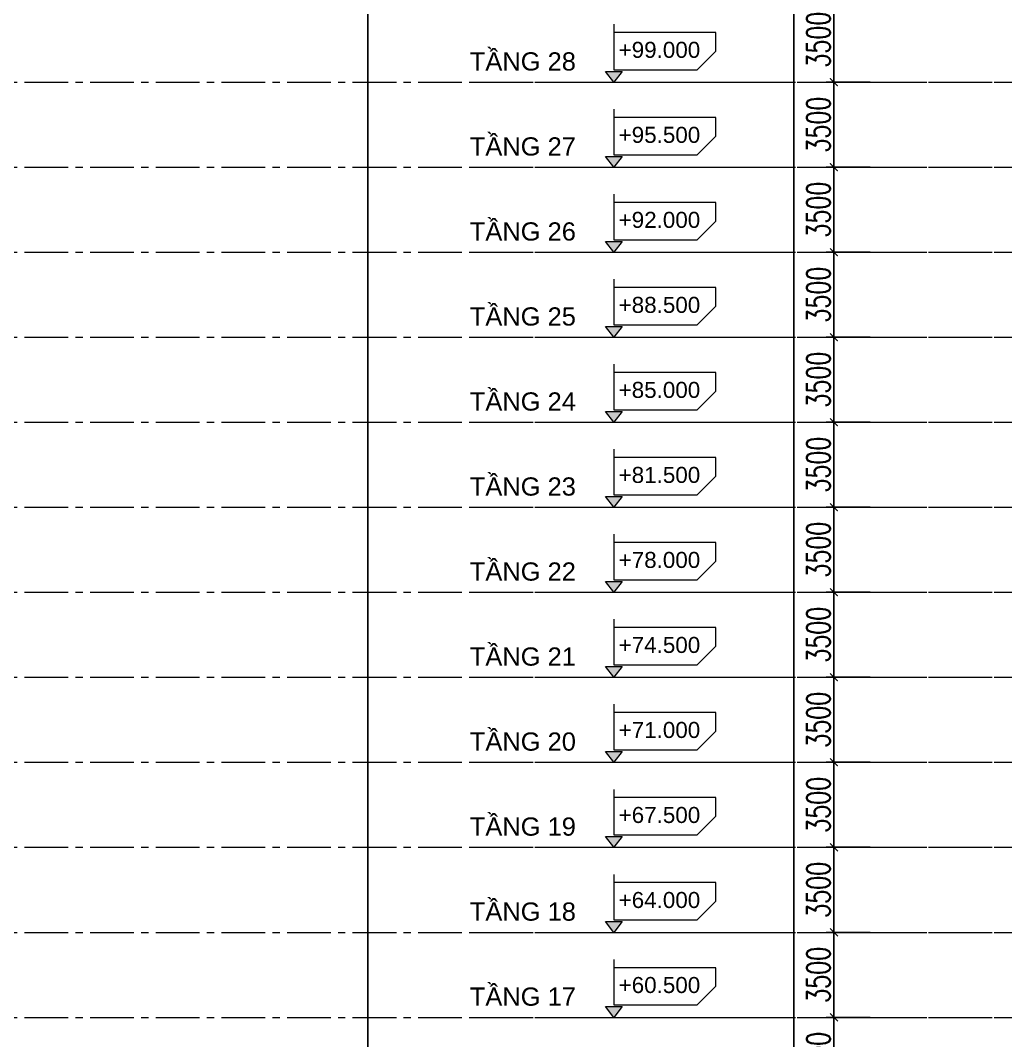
# Model space of a CAD drawing. Header units: millimetres. Extents: x 573003 to 1294762, y -9906 to 413061.
# Drawn here: x 1216587 to 1257131, y 74019 to 116019 of the extents above; entities that cross this region are included whole.
import ezdxf
from ezdxf.xclip import XClip

# ---------------------------------------------------------------- set-up
doc = ezdxf.new("R2010")
doc.units = ezdxf.units.MM
doc.header["$MEASUREMENT"] = 0
doc.linetypes.add('IMPORT-CE', pattern=[135, 90, -15, 15, -15])
doc.layers.get('DEFPOINTS').update_dxf_attribs({"color": 5, "lineweight": 0})
doc.layers.add('A-WALL-PATT', color=251, linetype='Continuous')
for name, color, linetype, lineweight in [('KT-Chu viet', 255, 'Continuous', 20), ('KT-Kich thuoc', 159, 'Continuous', 18), ('KT-Net truc', 18, 'Continuous', 15), ('TEXT', 7, 'Continuous', 20)]:
    doc.layers.add(name, color=color, linetype=linetype, lineweight=lineweight)
doc.styles.add('Arial', font='arial.ttf')
doc.styles.add('DIM', font='vnsimli.shx', dxfattribs={"width": 0.7})
doc.styles.add('font unicode ccu', font='arial.ttf')
doc.dimstyles.new('CCU  KT1-320 A1', dxfattribs={"dimscale": 320, "dimtxt": 3, "dimasz": 1, "dimexe": 1, "dimexo": 0, "dimgap": 0.5, "dimtad": 1, "dimdec": 0, "dimdsep": 46, "dimtxsty": 'DIM', "dimblk1": 'ARCHTICK', "dimblk2": 'ARCHTICK', "dimsah": 1, "dimcen": 0, "dimdle": 1, "dimclrd": 256, "dimclre": 256, "dimclrt": 31, "dimadec": 0, "dimazin": 0, "dimtfac": 1, "dimtdec": 0, "dimtix": 1, "dimtmove": 1, "dimatfit": 3, "dimldrblk": 'DOT', "dimfxl": 8, "dimtolj": 1, "dimarcsym": 0})

# ---------------------------------------------------------------- blocks, each defined once
blk = doc.blocks.new('A$C61654A8E')
blk.add_hatch(color=256).paths.add_polyline_path([(-137, 178), (0, 0), (137, 178)])
blk.add_line((-341, 0), (341, 0))
for points in [[(0, 956), (0, 819)], [(-137, 178), (137, 178), (0, 0), (-137, 178)]]:
    blk.add_lwpolyline(points)
blk.add_lwpolyline([(1678, 512), (1678, 819), (0, 819), (0, 205), (1371, 205)], close=True)
blk = doc.blocks.new('coscaodotudong')
at = {"xscale": 0.8324273823791946, "yscale": 0.8324273823791946, "zscale": 0.8324273823791946}
blk.add_blockref('A$C61654A8E', (0, 0), dxfattribs=at)
at = {"layer": 'KT-Chu viet', "style": 'font unicode ccu'}
blk.add_attdef('%%P0.000', (64, 334), '', height=220, dxfattribs=at)
blk = doc.blocks.new('Levels')
at = {"layer": 'KT-Kich thuoc'}
for p, q in [((-9998.9, 99000, 0), (-7793.2, 99000, 0)), ((-9998.9, 95500, 0), (-7793.2, 95500, 0)), ((-9998.9, 92000, 0), (-7793.2, 92000, 0)), ((-9998.9, 88500, 0), (-7793.2, 88500, 0)), ((-9998.9, 85000, 0), (-7793.2, 85000, 0)), ((-9998.9, 81500, 0), (-7793.2, 81500, 0)), ((-9998.9, 78000, 0), (-7793.2, 78000, 0)), ((-9998.9, 74500, 0), (-7793.2, 74500, 0)), ((-9998.9, 71000, 0), (-7793.2, 71000, 0)), ((-9998.9, 67500, 0), (-7793.2, 67500, 0)), ((-9998.9, 64000, 0), (-7793.2, 64000, 0)), ((-9998.9, 60500, 0), (-7793.2, 60500, 0))]:
    blk.add_line(p, q, dxfattribs=at)
at = {"layer": 'KT-Net truc', "linetype": 'IMPORT-CE', "ltscale": 20, "elevation": 0}
for points in [[(-7437.9, 99000), (6189, 99000)], [(-7437.9, 95500), (6189, 95500)], [(-7437.9, 92000), (6189, 92000)], [(-7437.9, 88500), (6189, 88500)], [(-7437.9, 85000), (6189, 85000)], [(-7437.9, 81500), (6189, 81500)], [(-7437.9, 78000), (6189, 78000)], [(-7437.9, 74500), (6189, 74500)], [(-7437.9, 71000), (6189, 71000)], [(-7437.9, 67500), (6189, 67500)], [(-7437.9, 64000), (6189, 64000)], [(-7437.9, 60500), (6189, 60500)]]:
    blk.add_lwpolyline(points, dxfattribs=at)
at = {"layer": 'KT-Chu viet', "xscale": 3, "yscale": 3, "zscale": 3}
for p, values in [((-9146.4, 99000, 0), {'%%P0.000': '+99.000'}), ((-9146.4, 95500, 0), {'%%P0.000': '+95.500'}), ((-9146.4, 92000, 0), {'%%P0.000': '+92.000'}), ((-9146.4, 88500, 0), {'%%P0.000': '+88.500'}), ((-9146.4, 85000, 0), {'%%P0.000': '+85.000'}), ((-9146.4, 81500, 0), {'%%P0.000': '+81.500'}), ((-9146.4, 78000, 0), {'%%P0.000': '+78.000'}), ((-9146.4, 74500, 0), {'%%P0.000': '+74.500'}), ((-9146.4, 71000, 0), {'%%P0.000': '+71.000'}), ((-9146.4, 67500, 0), {'%%P0.000': '+67.500'}), ((-9146.4, 64000, 0), {'%%P0.000': '+64.000'}), ((-9146.4, 60500, 0), {'%%P0.000': '+60.500'})]:
    blk.add_blockref('coscaodotudong', p, dxfattribs=at).add_auto_attribs(values)
at = {"layer": 'TEXT', "char_height": 750, "attachment_point": 1, "style": 'Arial'}
for s, insert, width in [('TẦNG 28', (-15078.7, 100229.8, 0), 5299.69), ('TẦNG 27', (-15078.7, 96729.8, 0), 5299.69), ('TẦNG 26', (-15078.7, 93229.8, 0), 5299.69), ('TẦNG 25', (-15078.7, 89729.8, 0), 5299.69), ('TẦNG 24', (-15078.7, 86229.8, 0), 5299.69), ('TẦNG 23', (-15078.7, 82729.8, 0), 5299.69), ('TẦNG 22', (-15078.7, 79229.8, 0), 5299.69), ('TẦNG 21', (-15078.7, 75729.8, 0), 5299.69), ('TẦNG 20', (-15078.7, 72229.8, 0), 5299.69), ('TẦNG 19', (-15078.7, 68729.8, 0), 4873.125), ('TẦNG 18', (-15078.7, 65229.8, 0), 4692.37), ('TẦNG 17', (-15078.7, 61729.8, 0), 4649.34)]:
    blk.add_mtext(s, dxfattribs=dict(at, insert=insert, width=width))
blk = doc.blocks.new('_ARCHTICK')
at = {"color": 0, "linetype": 'ByBlock', "const_width": 0.15}
blk.add_lwpolyline([(-0.5, -0.5), (0.5, 0.5)], dxfattribs=at)
blk = doc.blocks.new('*D251')
at = {"layer": 'DEFPOINTS', "color": 0, "transparency": 16777216}
for p in [(1251563, 116976, 0), (1250066, 113476), (1251271, 113476, 0)]:
    blk.add_point(p, dxfattribs=at)
at = {"layer": 'KT-Kich thuoc', "lineweight": -2, "transparency": 16777216}
for p, q in [((1250066, 117296), (1250066, 113156)), ((1251563, 116976), (1249746, 116976)), ((1251271, 113476), (1249746, 113476))]:
    blk.add_line(p, q, dxfattribs=at)
at = {"layer": 'KT-Kich thuoc', "lineweight": -2, "transparency": 16777216, "xscale": 320, "yscale": 320, "zscale": 320}
for p, rotation in [((1250066, 116976), 90), ((1250066, 113476), 270)]:
    blk.add_blockref('_ARCHTICK', p, dxfattribs=dict(at, rotation=rotation))
at = {"layer": 'KT-Kich thuoc', "color": 31, "transparency": 16777216, "insert": (1249426, 115226), "char_height": 960, "attachment_point": 5, "rotation": 90, "style": 'DIM'}
blk.add_mtext('\\A1;3500', dxfattribs=at)
blk = doc.blocks.new('_Dot')
at = {"color": 0, "linetype": 'ByBlock', "lineweight": -2}
blk.add_line((-0.5, 0), (-1, 0), dxfattribs=at)
at = {"color": 0, "linetype": 'ByBlock', "const_width": 0.5}
blk.add_lwpolyline([(-0.25, 0, 1), (0.25, 0, 1)], format="xyb", close=True, dxfattribs=at)
blk = doc.blocks.new('*D252')
at = {"layer": 'DEFPOINTS', "color": 0, "transparency": 16777216}
for p in [(1251563, 113476, 0), (1250066, 109976), (1251271, 109976, 0)]:
    blk.add_point(p, dxfattribs=at)
at = {"layer": 'KT-Kich thuoc', "lineweight": -2, "transparency": 16777216}
for p, q in [((1251563, 113476), (1249746, 113476)), ((1250066, 113796), (1250066, 109656)), ((1251271, 109976), (1249746, 109976))]:
    blk.add_line(p, q, dxfattribs=at)
at = {"layer": 'KT-Kich thuoc', "lineweight": -2, "transparency": 16777216, "xscale": 320, "yscale": 320, "zscale": 320}
for p, rotation in [((1250066, 113476), 90), ((1250066, 109976), 270)]:
    blk.add_blockref('_ARCHTICK', p, dxfattribs=dict(at, rotation=rotation))
at = {"layer": 'KT-Kich thuoc', "color": 31, "transparency": 16777216, "insert": (1249426, 111726), "char_height": 960, "attachment_point": 5, "rotation": 90, "style": 'DIM'}
blk.add_mtext('\\A1;3500', dxfattribs=at)
blk = doc.blocks.new('*D253')
at = {"layer": 'DEFPOINTS', "color": 0, "transparency": 16777216}
for p in [(1251563, 109976, 0), (1250066, 106476), (1251271, 106476, 0)]:
    blk.add_point(p, dxfattribs=at)
at = {"layer": 'KT-Kich thuoc', "lineweight": -2, "transparency": 16777216}
for p, q in [((1250066, 110296), (1250066, 106156)), ((1251563, 109976), (1249746, 109976)), ((1251271, 106476), (1249746, 106476))]:
    blk.add_line(p, q, dxfattribs=at)
at = {"layer": 'KT-Kich thuoc', "lineweight": -2, "transparency": 16777216, "xscale": 320, "yscale": 320, "zscale": 320}
for p, rotation in [((1250066, 109976), 90), ((1250066, 106476), 270)]:
    blk.add_blockref('_ARCHTICK', p, dxfattribs=dict(at, rotation=rotation))
at = {"layer": 'KT-Kich thuoc', "color": 31, "transparency": 16777216, "insert": (1249426, 108226), "char_height": 960, "attachment_point": 5, "rotation": 90, "style": 'DIM'}
blk.add_mtext('\\A1;3500', dxfattribs=at)
blk = doc.blocks.new('*D254')
at = {"layer": 'DEFPOINTS', "color": 0, "transparency": 16777216}
for p in [(1251563, 106476, 0), (1250066, 102976), (1251271, 102976, 0)]:
    blk.add_point(p, dxfattribs=at)
at = {"layer": 'KT-Kich thuoc', "lineweight": -2, "transparency": 16777216}
for p, q in [((1250066, 106796), (1250066, 102656)), ((1251563, 106476), (1249746, 106476)), ((1251271, 102976), (1249746, 102976))]:
    blk.add_line(p, q, dxfattribs=at)
at = {"layer": 'KT-Kich thuoc', "lineweight": -2, "transparency": 16777216, "xscale": 320, "yscale": 320, "zscale": 320}
for p, rotation in [((1250066, 106476), 90), ((1250066, 102976), 270)]:
    blk.add_blockref('_ARCHTICK', p, dxfattribs=dict(at, rotation=rotation))
at = {"layer": 'KT-Kich thuoc', "color": 31, "transparency": 16777216, "insert": (1249426, 104726), "char_height": 960, "attachment_point": 5, "rotation": 90, "style": 'DIM'}
blk.add_mtext('\\A1;3500', dxfattribs=at)
blk = doc.blocks.new('*D255')
at = {"layer": 'DEFPOINTS', "color": 0, "transparency": 16777216}
for p in [(1251563, 102976, 0), (1250066, 99476), (1251271, 99476, 0)]:
    blk.add_point(p, dxfattribs=at)
at = {"layer": 'KT-Kich thuoc', "lineweight": -2, "transparency": 16777216}
for p, q in [((1251563, 102976), (1249746, 102976)), ((1250066, 103296), (1250066, 99156)), ((1251271, 99476), (1249746, 99476))]:
    blk.add_line(p, q, dxfattribs=at)
at = {"layer": 'KT-Kich thuoc', "lineweight": -2, "transparency": 16777216, "xscale": 320, "yscale": 320, "zscale": 320}
for p, rotation in [((1250066, 102976), 90), ((1250066, 99476), 270)]:
    blk.add_blockref('_ARCHTICK', p, dxfattribs=dict(at, rotation=rotation))
at = {"layer": 'KT-Kich thuoc', "color": 31, "transparency": 16777216, "insert": (1249426, 101226), "char_height": 960, "attachment_point": 5, "rotation": 90, "style": 'DIM'}
blk.add_mtext('\\A1;3500', dxfattribs=at)
blk = doc.blocks.new('*D256')
at = {"layer": 'DEFPOINTS', "color": 0, "transparency": 16777216}
for p in [(1251563, 99476, 0), (1250066, 95976), (1251271, 95976, 0)]:
    blk.add_point(p, dxfattribs=at)
at = {"layer": 'KT-Kich thuoc', "lineweight": -2, "transparency": 16777216}
for p, q in [((1250066, 99796), (1250066, 95656)), ((1251563, 99476), (1249746, 99476)), ((1251271, 95976), (1249746, 95976))]:
    blk.add_line(p, q, dxfattribs=at)
at = {"layer": 'KT-Kich thuoc', "lineweight": -2, "transparency": 16777216, "xscale": 320, "yscale": 320, "zscale": 320}
for p, rotation in [((1250066, 99476), 90), ((1250066, 95976), 270)]:
    blk.add_blockref('_ARCHTICK', p, dxfattribs=dict(at, rotation=rotation))
at = {"layer": 'KT-Kich thuoc', "color": 31, "transparency": 16777216, "insert": (1249426, 97726), "char_height": 960, "attachment_point": 5, "rotation": 90, "style": 'DIM'}
blk.add_mtext('\\A1;3500', dxfattribs=at)
blk = doc.blocks.new('*D257')
at = {"layer": 'DEFPOINTS', "color": 0, "transparency": 16777216}
for p in [(1251563, 95976, 0), (1250066, 92476), (1251271, 92476, 0)]:
    blk.add_point(p, dxfattribs=at)
at = {"layer": 'KT-Kich thuoc', "lineweight": -2, "transparency": 16777216}
for p, q in [((1250066, 96296), (1250066, 92156)), ((1251563, 95976), (1249746, 95976)), ((1251271, 92476), (1249746, 92476))]:
    blk.add_line(p, q, dxfattribs=at)
at = {"layer": 'KT-Kich thuoc', "lineweight": -2, "transparency": 16777216, "xscale": 320, "yscale": 320, "zscale": 320}
for p, rotation in [((1250066, 95976), 90), ((1250066, 92476), 270)]:
    blk.add_blockref('_ARCHTICK', p, dxfattribs=dict(at, rotation=rotation))
at = {"layer": 'KT-Kich thuoc', "color": 31, "transparency": 16777216, "insert": (1249426, 94226), "char_height": 960, "attachment_point": 5, "rotation": 90, "style": 'DIM'}
blk.add_mtext('\\A1;3500', dxfattribs=at)
blk = doc.blocks.new('*D258')
at = {"layer": 'DEFPOINTS', "color": 0, "transparency": 16777216}
for p in [(1251563, 92476, 0), (1250066, 88976), (1251271, 88976, 0)]:
    blk.add_point(p, dxfattribs=at)
at = {"layer": 'KT-Kich thuoc', "lineweight": -2, "transparency": 16777216}
for p, q in [((1251563, 92476), (1249746, 92476)), ((1250066, 92796), (1250066, 88656)), ((1251271, 88976), (1249746, 88976))]:
    blk.add_line(p, q, dxfattribs=at)
at = {"layer": 'KT-Kich thuoc', "lineweight": -2, "transparency": 16777216, "xscale": 320, "yscale": 320, "zscale": 320}
for p, rotation in [((1250066, 92476), 90), ((1250066, 88976), 270)]:
    blk.add_blockref('_ARCHTICK', p, dxfattribs=dict(at, rotation=rotation))
at = {"layer": 'KT-Kich thuoc', "color": 31, "transparency": 16777216, "insert": (1249426, 90726), "char_height": 960, "attachment_point": 5, "rotation": 90, "style": 'DIM'}
blk.add_mtext('\\A1;3500', dxfattribs=at)
blk = doc.blocks.new('*D259')
at = {"layer": 'DEFPOINTS', "color": 0, "transparency": 16777216}
for p in [(1251563, 88976, 0), (1250066, 85476), (1251271, 85476, 0)]:
    blk.add_point(p, dxfattribs=at)
at = {"layer": 'KT-Kich thuoc', "lineweight": -2, "transparency": 16777216}
for p, q in [((1250066, 89296), (1250066, 85156)), ((1251563, 88976), (1249746, 88976)), ((1251271, 85476), (1249746, 85476))]:
    blk.add_line(p, q, dxfattribs=at)
at = {"layer": 'KT-Kich thuoc', "lineweight": -2, "transparency": 16777216, "xscale": 320, "yscale": 320, "zscale": 320}
for p, rotation in [((1250066, 88976), 90), ((1250066, 85476), 270)]:
    blk.add_blockref('_ARCHTICK', p, dxfattribs=dict(at, rotation=rotation))
at = {"layer": 'KT-Kich thuoc', "color": 31, "transparency": 16777216, "insert": (1249426, 87226), "char_height": 960, "attachment_point": 5, "rotation": 90, "style": 'DIM'}
blk.add_mtext('\\A1;3500', dxfattribs=at)
blk = doc.blocks.new('*D260')
at = {"layer": 'DEFPOINTS', "color": 0, "transparency": 16777216}
for p in [(1251563, 85476, 0), (1250066, 81976), (1251271, 81976, 0)]:
    blk.add_point(p, dxfattribs=at)
at = {"layer": 'KT-Kich thuoc', "lineweight": -2, "transparency": 16777216}
for p, q in [((1250066, 85796), (1250066, 81656)), ((1251563, 85476), (1249746, 85476)), ((1251271, 81976), (1249746, 81976))]:
    blk.add_line(p, q, dxfattribs=at)
at = {"layer": 'KT-Kich thuoc', "lineweight": -2, "transparency": 16777216, "xscale": 320, "yscale": 320, "zscale": 320}
for p, rotation in [((1250066, 85476), 90), ((1250066, 81976), 270)]:
    blk.add_blockref('_ARCHTICK', p, dxfattribs=dict(at, rotation=rotation))
at = {"layer": 'KT-Kich thuoc', "color": 31, "transparency": 16777216, "insert": (1249426, 83726), "char_height": 960, "attachment_point": 5, "rotation": 90, "style": 'DIM'}
blk.add_mtext('\\A1;3500', dxfattribs=at)
blk = doc.blocks.new('*D261')
at = {"layer": 'DEFPOINTS', "color": 0, "transparency": 16777216}
for p in [(1251563, 81976, 0), (1250066, 78476), (1251271, 78476, 0)]:
    blk.add_point(p, dxfattribs=at)
at = {"layer": 'KT-Kich thuoc', "lineweight": -2, "transparency": 16777216}
for p, q in [((1251563, 81976), (1249746, 81976)), ((1250066, 82296), (1250066, 78156)), ((1251271, 78476), (1249746, 78476))]:
    blk.add_line(p, q, dxfattribs=at)
at = {"layer": 'KT-Kich thuoc', "lineweight": -2, "transparency": 16777216, "xscale": 320, "yscale": 320, "zscale": 320}
for p, rotation in [((1250066, 81976), 90), ((1250066, 78476), 270)]:
    blk.add_blockref('_ARCHTICK', p, dxfattribs=dict(at, rotation=rotation))
at = {"layer": 'KT-Kich thuoc', "color": 31, "transparency": 16777216, "insert": (1249426, 80226), "char_height": 960, "attachment_point": 5, "rotation": 90, "style": 'DIM'}
blk.add_mtext('\\A1;3500', dxfattribs=at)
blk = doc.blocks.new('*D262')
at = {"layer": 'DEFPOINTS', "color": 0, "transparency": 16777216}
for p in [(1251563, 78476, 0), (1250066, 74976), (1251271, 74976, 0)]:
    blk.add_point(p, dxfattribs=at)
at = {"layer": 'KT-Kich thuoc', "lineweight": -2, "transparency": 16777216}
for p, q in [((1250066, 78796), (1250066, 74656)), ((1251563, 78476), (1249746, 78476)), ((1251271, 74976), (1249746, 74976))]:
    blk.add_line(p, q, dxfattribs=at)
at = {"layer": 'KT-Kich thuoc', "lineweight": -2, "transparency": 16777216, "xscale": 320, "yscale": 320, "zscale": 320}
for p, rotation in [((1250066, 78476), 90), ((1250066, 74976), 270)]:
    blk.add_blockref('_ARCHTICK', p, dxfattribs=dict(at, rotation=rotation))
at = {"layer": 'KT-Kich thuoc', "color": 31, "transparency": 16777216, "insert": (1249426, 76726), "char_height": 960, "attachment_point": 5, "rotation": 90, "style": 'DIM'}
blk.add_mtext('\\A1;3500', dxfattribs=at)
blk = doc.blocks.new('*D263')
at = {"layer": 'DEFPOINTS', "color": 0, "transparency": 16777216}
for p in [(1251563, 74976, 0), (1250066, 71476), (1251271, 71476, 0)]:
    blk.add_point(p, dxfattribs=at)
at = {"layer": 'KT-Kich thuoc', "lineweight": -2, "transparency": 16777216}
for p, q in [((1250066, 75296), (1250066, 71156)), ((1251563, 74976), (1249746, 74976)), ((1251271, 71476), (1249746, 71476))]:
    blk.add_line(p, q, dxfattribs=at)
at = {"layer": 'KT-Kich thuoc', "lineweight": -2, "transparency": 16777216, "xscale": 320, "yscale": 320, "zscale": 320}
for p, rotation in [((1250066, 74976), 90), ((1250066, 71476), 270)]:
    blk.add_blockref('_ARCHTICK', p, dxfattribs=dict(at, rotation=rotation))
at = {"layer": 'KT-Kich thuoc', "color": 31, "transparency": 16777216, "insert": (1249426, 73226), "char_height": 960, "attachment_point": 5, "rotation": 90, "style": 'DIM'}
blk.add_mtext('\\A1;3500', dxfattribs=at)

msp = doc.modelspace()

# ---------------------------------------------------------------- linework, layer by layer
at = {"layer": 'KT-Net truc', "linetype": 'IMPORT-CE', "ltscale": 20}
for p, q in [((1146558, 113475.6, 0), (1289684.4, 113475.6, 0)), ((1235283.8, 113475.6, 0), (1294762.2, 113475.6, 0)), ((1146558, 109975.6, 0), (1289684.4, 109975.6, 0)), ((1235283.8, 109975.6, 0), (1294762.2, 109975.6, 0)), ((1146558, 106475.6, 0), (1289684.4, 106475.6, 0)), ((1235283.8, 106475.6, 0), (1294762.2, 106475.6, 0)), ((1146558, 102975.6, 0), (1289684.4, 102975.6, 0)), ((1235283.8, 102975.6, 0), (1294762.2, 102975.6, 0)), ((1146558, 99475.6, 0), (1289684.4, 99475.6, 0)), ((1235283.8, 99475.6, 0), (1294762.2, 99475.6, 0)), ((1146558, 95975.6, 0), (1289684.4, 95975.6, 0)), ((1235283.8, 95975.6, 0), (1294762.2, 95975.6, 0)), ((1146558, 92475.6, 0), (1289684.4, 92475.6, 0)), ((1235283.8, 92475.6, 0), (1294762.2, 92475.6, 0)), ((1146558, 88975.6, 0), (1289684.4, 88975.6, 0)), ((1235283.8, 88975.6, 0), (1294762.2, 88975.6, 0)), ((1146558, 85475.6, 0), (1289684.4, 85475.6, 0)), ((1235283.8, 85475.6, 0), (1294762.2, 85475.6, 0)), ((1146558, 81975.6, 0), (1289684.4, 81975.6, 0)), ((1235283.8, 81975.6, 0), (1294762.2, 81975.6, 0)), ((1146558, 78475.6, 0), (1289684.4, 78475.6, 0)), ((1235283.8, 78475.6, 0), (1294762.2, 78475.6, 0)), ((1146558, 74975.6, 0), (1289684.4, 74975.6, 0)), ((1235283.8, 74975.6, 0), (1294762.2, 74975.6, 0))]:
    msp.add_line(p, q, dxfattribs=at)

# ---------------------------------------------------------------- block references
at = {"layer": 'A-WALL-PATT'}
ref = msp.add_blockref('Levels', (1250160.5, 14475.6, 0), dxfattribs=at)
XClip(ref).set_block_clipping_path([(-19282.2316047037, -19213.4142947759), (-1742.8393161013, 144023.8073802248)])

# ---------------------------------------------------------------- dimensions: what is measured, and where the dimension line sits
at = {"layer": 'KT-Kich thuoc'}
for base, p1, p2, picture, middle in [((1250065.8, 113475.6), (1251562.5, 116975.6, 0), (1251271.5, 113475.6, 0), '*D251', (1249425.8, 115225.6)), ((1250065.8, 109975.6), (1251562.5, 113475.6, 0), (1251271.5, 109975.6, 0), '*D252', (1249425.8, 111725.6)), ((1250065.8, 106475.6), (1251562.5, 109975.6, 0), (1251271.5, 106475.6, 0), '*D253', (1249425.8, 108225.6)), ((1250065.8, 102975.6), (1251562.5, 106475.6, 0), (1251271.5, 102975.6, 0), '*D254', (1249425.8, 104725.6)), ((1250065.8, 99475.6), (1251562.5, 102975.6, 0), (1251271.5, 99475.6, 0), '*D255', (1249425.8, 101225.6)), ((1250065.8, 95975.6), (1251562.5, 99475.6, 0), (1251271.5, 95975.6, 0), '*D256', (1249425.8, 97725.6)), ((1250065.8, 92475.6), (1251562.5, 95975.6, 0), (1251271.5, 92475.6, 0), '*D257', (1249425.8, 94225.6)), ((1250065.8, 88975.6), (1251562.5, 92475.6, 0), (1251271.5, 88975.6, 0), '*D258', (1249425.8, 90725.6)), ((1250065.8, 85475.6), (1251562.5, 88975.6, 0), (1251271.5, 85475.6, 0), '*D259', (1249425.8, 87225.6)), ((1250065.8, 81975.6), (1251562.5, 85475.6, 0), (1251271.5, 81975.6, 0), '*D260', (1249425.8, 83725.6)), ((1250065.8, 78475.6), (1251562.5, 81975.6, 0), (1251271.5, 78475.6, 0), '*D261', (1249425.8, 80225.6)), ((1250065.8, 74975.6), (1251562.5, 78475.6, 0), (1251271.5, 74975.6, 0), '*D262', (1249425.8, 76725.6)), ((1250065.8, 71475.6), (1251562.5, 74975.6, 0), (1251271.5, 71475.6, 0), '*D263', (1249425.8, 73225.6))]:
    dim = msp.add_linear_dim(base=base, p1=p1, p2=p2, angle=90, dimstyle='CCU  KT1-320 A1', dxfattribs=at)
    dim.commit()
    dim.dimension.update_dxf_attribs({"geometry": picture, "text_midpoint": middle})

doc.saveas('drawing.dxf')
